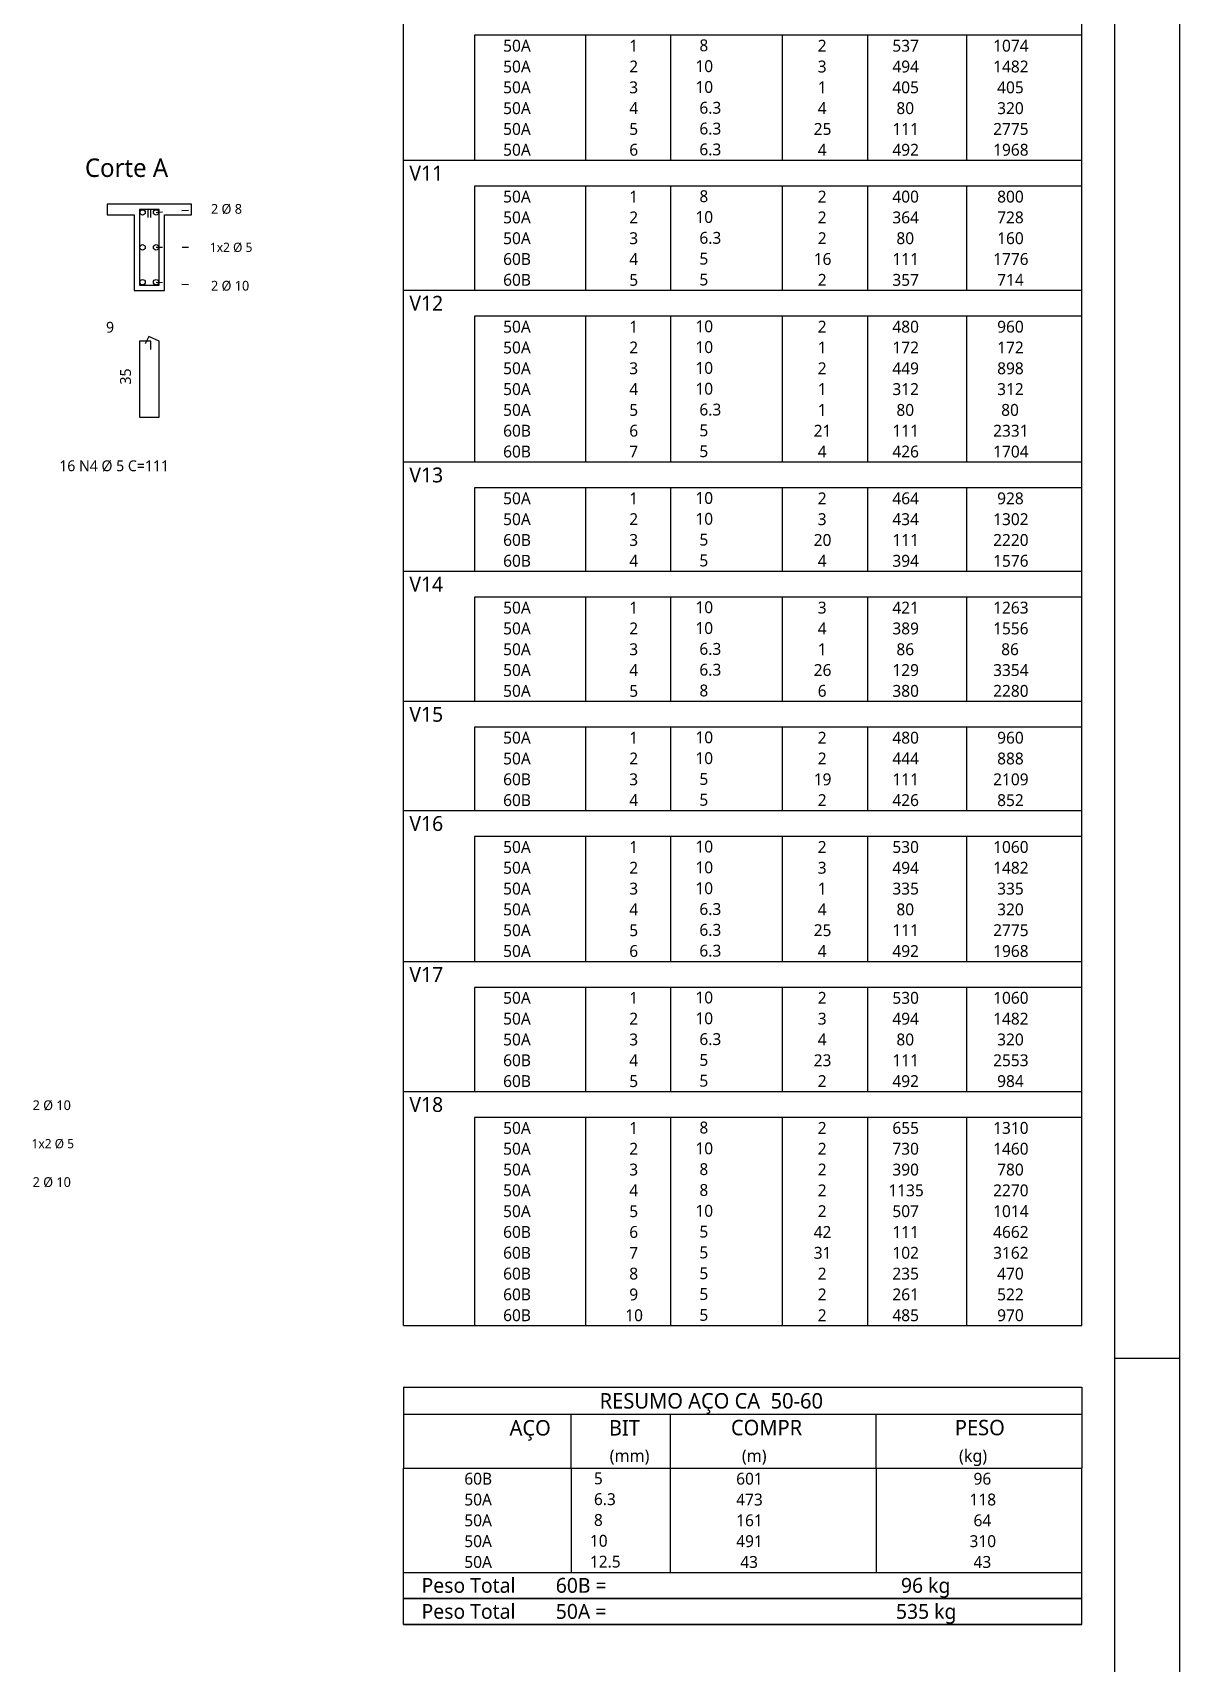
# Model space of a CAD drawing. Extents: x 0 to 89.5, y 0 to 70.
# Drawn here: x 71.84 to 89.5, y 16.39 to 41.5 of the extents above; entities that cross this region are included whole.
import ezdxf

# ---------------------------------------------------------------- set-up
doc = ezdxf.new("R2010")
doc.units = 0
doc.header["$MEASUREMENT"] = 0
doc.linetypes.add('ESTILO_TQS_0002', pattern=[0.4, 0.1, -0.3])
for name, color, linetype in [('1', 1, 'CONTINUOUS'), ('10', 10, 'CONTINUOUS'), ('12', 12, 'CONTINUOUS'), ('2', 2, 'CONTINUOUS'), ('3', 3, 'CONTINUOUS'), ('5', 5, 'CONTINUOUS')]:
    doc.layers.add(name, color=color, linetype=linetype)
doc.styles.add('TQS_LUCIDA_SANS_UNICODE', font='L_10646.TTF')

msp = doc.modelspace()

# ---------------------------------------------------------------- linework, layer by layer
at = {"layer": '1', "linetype": 'Continuous'}
for p, q in [((89.500005, 70), (89.499997, 0)), ((74.285207, 38.858547), (72.985207, 38.858547)), ((72.985207, 38.69188), (73.401873, 38.69188)), ((73.401873, 38.69188), (73.401873, 37.525213)), ((73.86854, 37.525213), (73.86854, 38.69188)), ((73.86854, 38.69188), (74.285207, 38.69188)), ((73.401873, 37.525213), (73.86854, 37.525213)), ((88.499997, 21.087737), (89.499999, 21.087737))]:
    msp.add_line(p, q, dxfattribs=at)
at = {"layer": '1', "linetype": 'ESTILO_TQS_0002'}
for p, q in [((73.739373, 38.72938), (74.510207, 38.783547)), ((73.739373, 38.19188), (74.497707, 38.19188)), ((73.739373, 37.65438), (74.510207, 37.600213))]:
    msp.add_line(p, q, dxfattribs=at)
at = {"layer": '10', "linetype": 'Continuous'}
msp.add_lwpolyline([(73.86854, 37.525213), (73.86854, 38.69188), (74.285207, 38.69188), (74.285207, 38.858547), (72.985207, 38.858547), (72.985207, 38.69188), (73.401873, 38.69188), (73.401873, 37.525213), (73.86854, 37.525213)], dxfattribs=at)
at = {"layer": '12', "linetype": 'Continuous'}
msp.add_line((88.499997, 69), (88.499997, 1), dxfattribs=at)
at = {"layer": '2', "linetype": 'Continuous'}
for p, q in [((77.55, 41.456169), (77.55, 41.856728)), ((88, 41.456169), (88, 41.856728)), ((77.55, 41.135721), (77.55, 41.456169)), ((88, 41.456169), (78.6425, 41.456169)), ((78.6425, 41.456169), (78.6425, 41.135721)), ((80.3525, 41.456169), (80.3525, 41.135721)), ((81.6635, 41.456169), (81.6635, 41.135721)), ((83.383, 41.456169), (83.383, 41.135721)), ((84.694, 41.456169), (84.694, 41.135721)), ((86.2235, 41.456169), (86.2235, 41.135721)), ((88, 41.135721), (88, 41.456169)), ((77.55, 40.815273), (77.55, 41.135721)), ((78.6425, 41.135721), (78.6425, 40.815273)), ((80.3525, 41.135721), (80.3525, 40.815273)), ((81.6635, 41.135721), (81.6635, 40.815273)), ((83.383, 41.135721), (83.383, 40.815273)), ((84.694, 41.135721), (84.694, 40.815273)), ((86.2235, 41.135721), (86.2235, 40.815273)), ((88, 40.815273), (88, 41.135721)), ((77.55, 40.494826), (77.55, 40.815273)), ((78.6425, 40.815273), (78.6425, 40.494826)), ((80.3525, 40.815273), (80.3525, 40.494826)), ((81.6635, 40.815273), (81.6635, 40.494826)), ((83.383, 40.815273), (83.383, 40.494826)), ((84.694, 40.815273), (84.694, 40.494826)), ((86.2235, 40.815273), (86.2235, 40.494826)), ((88, 40.494826), (88, 40.815273)), ((77.55, 40.174378), (77.55, 40.494826)), ((78.6425, 40.494826), (78.6425, 40.174378)), ((80.3525, 40.494826), (80.3525, 40.174378)), ((81.6635, 40.494826), (81.6635, 40.174378)), ((83.383, 40.494826), (83.383, 40.174378)), ((84.694, 40.494826), (84.694, 40.174378)), ((86.2235, 40.494826), (86.2235, 40.174378)), ((88, 40.174378), (88, 40.494826)), ((77.55, 39.85393), (77.55, 40.174378)), ((78.6425, 40.174378), (78.6425, 39.85393)), ((80.3525, 40.174378), (80.3525, 39.85393)), ((81.6635, 40.174378), (81.6635, 39.85393)), ((83.383, 40.174378), (83.383, 39.85393)), ((84.694, 40.174378), (84.694, 39.85393)), ((86.2235, 40.174378), (86.2235, 39.85393)), ((88, 39.85393), (88, 40.174378)), ((77.55, 39.533482), (77.55, 39.85393)), ((78.6425, 39.85393), (78.6425, 39.533482)), ((80.3525, 39.85393), (80.3525, 39.533482)), ((81.6635, 39.85393), (81.6635, 39.533482)), ((83.383, 39.85393), (83.383, 39.533482)), ((84.694, 39.85393), (84.694, 39.533482)), ((86.2235, 39.85393), (86.2235, 39.533482)), ((88, 39.533482), (88, 39.85393)), ((77.55, 39.132923), (77.55, 39.533482)), ((77.55, 39.533482), (88, 39.533482)), ((88, 39.132923), (88, 39.533482)), ((77.55, 38.812475), (77.55, 39.132923)), ((88, 39.132923), (78.6425, 39.132923)), ((78.6425, 39.132923), (78.6425, 38.812475)), ((80.3525, 39.132923), (80.3525, 38.812475)), ((81.6635, 39.132923), (81.6635, 38.812475)), ((83.383, 39.132923), (83.383, 38.812475)), ((84.694, 39.132923), (84.694, 38.812475)), ((86.2235, 39.132923), (86.2235, 38.812475)), ((88, 38.812475), (88, 39.132923)), ((77.55, 38.492027), (77.55, 38.812475)), ((78.6425, 38.812475), (78.6425, 38.492027)), ((80.3525, 38.812475), (80.3525, 38.492027)), ((81.6635, 38.812475), (81.6635, 38.492027)), ((83.383, 38.812475), (83.383, 38.492027)), ((84.694, 38.812475), (84.694, 38.492027)), ((86.2235, 38.812475), (86.2235, 38.492027)), ((88, 38.492027), (88, 38.812475)), ((77.55, 38.171579), (77.55, 38.492027)), ((78.6425, 38.492027), (78.6425, 38.171579)), ((80.3525, 38.492027), (80.3525, 38.171579)), ((81.6635, 38.492027), (81.6635, 38.171579)), ((83.383, 38.492027), (83.383, 38.171579)), ((84.694, 38.492027), (84.694, 38.171579)), ((86.2235, 38.492027), (86.2235, 38.171579)), ((88, 38.171579), (88, 38.492027)), ((77.55, 37.851132), (77.55, 38.171579)), ((78.6425, 38.171579), (78.6425, 37.851132)), ((80.3525, 38.171579), (80.3525, 37.851132)), ((81.6635, 38.171579), (81.6635, 37.851132)), ((83.383, 38.171579), (83.383, 37.851132)), ((84.694, 38.171579), (84.694, 37.851132)), ((86.2235, 38.171579), (86.2235, 37.851132)), ((88, 37.851132), (88, 38.171579)), ((77.55, 37.530684), (77.55, 37.851132)), ((78.6425, 37.851132), (78.6425, 37.530684)), ((80.3525, 37.851132), (80.3525, 37.530684)), ((81.6635, 37.851132), (81.6635, 37.530684)), ((83.383, 37.851132), (83.383, 37.530684)), ((84.694, 37.851132), (84.694, 37.530684)), ((86.2235, 37.851132), (86.2235, 37.530684)), ((88, 37.530684), (88, 37.851132)), ((77.55, 37.130124), (77.55, 37.530684)), ((77.55, 37.530684), (88, 37.530684)), ((88, 37.130124), (88, 37.530684)), ((77.55, 36.809676), (77.55, 37.130124)), ((88, 37.130124), (78.6425, 37.130124)), ((78.6425, 37.130124), (78.6425, 36.809676)), ((80.3525, 37.130124), (80.3525, 36.809676)), ((81.6635, 37.130124), (81.6635, 36.809676)), ((83.383, 37.130124), (83.383, 36.809676)), ((84.694, 37.130124), (84.694, 36.809676)), ((86.2235, 37.130124), (86.2235, 36.809676)), ((88, 36.809676), (88, 37.130124)), ((77.55, 36.489229), (77.55, 36.809676)), ((78.6425, 36.809676), (78.6425, 36.489229)), ((80.3525, 36.809676), (80.3525, 36.489229)), ((81.6635, 36.809676), (81.6635, 36.489229)), ((83.383, 36.809676), (83.383, 36.489229)), ((84.694, 36.809676), (84.694, 36.489229)), ((86.2235, 36.809676), (86.2235, 36.489229)), ((88, 36.489229), (88, 36.809676)), ((77.55, 36.168781), (77.55, 36.489229)), ((78.6425, 36.489229), (78.6425, 36.168781)), ((80.3525, 36.489229), (80.3525, 36.168781)), ((81.6635, 36.489229), (81.6635, 36.168781)), ((83.383, 36.489229), (83.383, 36.168781)), ((84.694, 36.489229), (84.694, 36.168781)), ((86.2235, 36.489229), (86.2235, 36.168781)), ((88, 36.168781), (88, 36.489229)), ((77.55, 35.848333), (77.55, 36.168781)), ((78.6425, 36.168781), (78.6425, 35.848333)), ((80.3525, 36.168781), (80.3525, 35.848333)), ((81.6635, 36.168781), (81.6635, 35.848333)), ((83.383, 36.168781), (83.383, 35.848333)), ((84.694, 36.168781), (84.694, 35.848333)), ((86.2235, 36.168781), (86.2235, 35.848333)), ((88, 35.848333), (88, 36.168781)), ((77.55, 35.527886), (77.55, 35.848333)), ((78.6425, 35.848333), (78.6425, 35.527886)), ((80.3525, 35.848333), (80.3525, 35.527886)), ((81.6635, 35.848333), (81.6635, 35.527886)), ((83.383, 35.848333), (83.383, 35.527886)), ((84.694, 35.848333), (84.694, 35.527886)), ((86.2235, 35.848333), (86.2235, 35.527886)), ((88, 35.527886), (88, 35.848333)), ((77.55, 35.207438), (77.55, 35.527886)), ((78.6425, 35.527886), (78.6425, 35.207438)), ((80.3525, 35.527886), (80.3525, 35.207438)), ((81.6635, 35.527886), (81.6635, 35.207438)), ((83.383, 35.527886), (83.383, 35.207438)), ((84.694, 35.527886), (84.694, 35.207438)), ((86.2235, 35.527886), (86.2235, 35.207438)), ((88, 35.207438), (88, 35.527886)), ((77.55, 34.88699), (77.55, 35.207438)), ((78.6425, 35.207438), (78.6425, 34.88699)), ((80.3525, 35.207438), (80.3525, 34.88699)), ((81.6635, 35.207438), (81.6635, 34.88699)), ((83.383, 35.207438), (83.383, 34.88699)), ((84.694, 35.207438), (84.694, 34.88699)), ((86.2235, 35.207438), (86.2235, 34.88699)), ((88, 34.88699), (88, 35.207438)), ((77.55, 34.48643), (77.55, 34.88699)), ((77.55, 34.88699), (88, 34.88699)), ((88, 34.48643), (88, 34.88699)), ((77.55, 34.165983), (77.55, 34.48643)), ((88, 34.48643), (78.6425, 34.48643)), ((78.6425, 34.48643), (78.6425, 34.165983)), ((80.3525, 34.48643), (80.3525, 34.165983)), ((81.6635, 34.48643), (81.6635, 34.165983)), ((83.383, 34.48643), (83.383, 34.165983)), ((84.694, 34.48643), (84.694, 34.165983)), ((86.2235, 34.48643), (86.2235, 34.165983)), ((88, 34.165983), (88, 34.48643)), ((77.55, 33.845535), (77.55, 34.165983)), ((78.6425, 34.165983), (78.6425, 33.845535)), ((80.3525, 34.165983), (80.3525, 33.845535)), ((81.6635, 34.165983), (81.6635, 33.845535)), ((83.383, 34.165983), (83.383, 33.845535)), ((84.694, 34.165983), (84.694, 33.845535)), ((86.2235, 34.165983), (86.2235, 33.845535)), ((88, 33.845535), (88, 34.165983)), ((77.55, 33.525087), (77.55, 33.845535)), ((78.6425, 33.845535), (78.6425, 33.525087)), ((80.3525, 33.845535), (80.3525, 33.525087)), ((81.6635, 33.845535), (81.6635, 33.525087)), ((83.383, 33.845535), (83.383, 33.525087)), ((84.694, 33.845535), (84.694, 33.525087)), ((86.2235, 33.845535), (86.2235, 33.525087)), ((88, 33.525087), (88, 33.845535)), ((77.55, 33.204639), (77.55, 33.525087)), ((78.6425, 33.525087), (78.6425, 33.204639)), ((80.3525, 33.525087), (80.3525, 33.204639)), ((81.6635, 33.525087), (81.6635, 33.204639)), ((83.383, 33.525087), (83.383, 33.204639)), ((84.694, 33.525087), (84.694, 33.204639)), ((86.2235, 33.525087), (86.2235, 33.204639)), ((88, 33.204639), (88, 33.525087)), ((77.55, 32.80408), (77.55, 33.204639)), ((77.55, 33.204639), (88, 33.204639)), ((88, 32.80408), (88, 33.204639)), ((77.55, 32.483632), (77.55, 32.80408)), ((88, 32.80408), (78.6425, 32.80408)), ((78.6425, 32.80408), (78.6425, 32.483632)), ((80.3525, 32.80408), (80.3525, 32.483632)), ((81.6635, 32.80408), (81.6635, 32.483632)), ((83.383, 32.80408), (83.383, 32.483632)), ((84.694, 32.80408), (84.694, 32.483632)), ((86.2235, 32.80408), (86.2235, 32.483632)), ((88, 32.483632), (88, 32.80408)), ((77.55, 32.163184), (77.55, 32.483632)), ((78.6425, 32.483632), (78.6425, 32.163184)), ((80.3525, 32.483632), (80.3525, 32.163184)), ((81.6635, 32.483632), (81.6635, 32.163184)), ((83.383, 32.483632), (83.383, 32.163184)), ((84.694, 32.483632), (84.694, 32.163184)), ((86.2235, 32.483632), (86.2235, 32.163184)), ((88, 32.163184), (88, 32.483632)), ((77.55, 31.842736), (77.55, 32.163184)), ((78.6425, 32.163184), (78.6425, 31.842736)), ((80.3525, 32.163184), (80.3525, 31.842736)), ((81.6635, 32.163184), (81.6635, 31.842736)), ((83.383, 32.163184), (83.383, 31.842736)), ((84.694, 32.163184), (84.694, 31.842736)), ((86.2235, 32.163184), (86.2235, 31.842736)), ((88, 31.842736), (88, 32.163184)), ((77.55, 31.522289), (77.55, 31.842736)), ((78.6425, 31.842736), (78.6425, 31.522289)), ((80.3525, 31.842736), (80.3525, 31.522289)), ((81.6635, 31.842736), (81.6635, 31.522289)), ((83.383, 31.842736), (83.383, 31.522289)), ((84.694, 31.842736), (84.694, 31.522289)), ((86.2235, 31.842736), (86.2235, 31.522289)), ((88, 31.522289), (88, 31.842736)), ((77.55, 31.201841), (77.55, 31.522289)), ((78.6425, 31.522289), (78.6425, 31.201841)), ((80.3525, 31.522289), (80.3525, 31.201841)), ((81.6635, 31.522289), (81.6635, 31.201841)), ((83.383, 31.522289), (83.383, 31.201841)), ((84.694, 31.522289), (84.694, 31.201841)), ((86.2235, 31.522289), (86.2235, 31.201841)), ((88, 31.201841), (88, 31.522289)), ((77.55, 30.801281), (77.55, 31.201841)), ((77.55, 31.201841), (88, 31.201841)), ((88, 30.801281), (88, 31.201841)), ((77.55, 30.480834), (77.55, 30.801281)), ((88, 30.801281), (78.6425, 30.801281)), ((78.6425, 30.801281), (78.6425, 30.480834)), ((80.3525, 30.801281), (80.3525, 30.480834)), ((81.6635, 30.801281), (81.6635, 30.480834)), ((83.383, 30.801281), (83.383, 30.480834)), ((84.694, 30.801281), (84.694, 30.480834)), ((86.2235, 30.801281), (86.2235, 30.480834)), ((88, 30.480834), (88, 30.801281)), ((77.55, 30.160386), (77.55, 30.480834)), ((78.6425, 30.480834), (78.6425, 30.160386)), ((80.3525, 30.480834), (80.3525, 30.160386)), ((81.6635, 30.480834), (81.6635, 30.160386)), ((83.383, 30.480834), (83.383, 30.160386)), ((84.694, 30.480834), (84.694, 30.160386)), ((86.2235, 30.480834), (86.2235, 30.160386)), ((88, 30.160386), (88, 30.480834)), ((77.55, 29.839938), (77.55, 30.160386)), ((78.6425, 30.160386), (78.6425, 29.839938)), ((80.3525, 30.160386), (80.3525, 29.839938)), ((81.6635, 30.160386), (81.6635, 29.839938)), ((83.383, 30.160386), (83.383, 29.839938)), ((84.694, 30.160386), (84.694, 29.839938)), ((86.2235, 30.160386), (86.2235, 29.839938)), ((88, 29.839938), (88, 30.160386)), ((77.55, 29.51949), (77.55, 29.839938)), ((78.6425, 29.839938), (78.6425, 29.51949)), ((80.3525, 29.839938), (80.3525, 29.51949)), ((81.6635, 29.839938), (81.6635, 29.51949)), ((83.383, 29.839938), (83.383, 29.51949)), ((84.694, 29.839938), (84.694, 29.51949)), ((86.2235, 29.839938), (86.2235, 29.51949)), ((88, 29.51949), (88, 29.839938)), ((77.55, 29.118931), (77.55, 29.51949)), ((77.55, 29.51949), (88, 29.51949)), ((88, 29.118931), (88, 29.51949)), ((77.55, 28.798483), (77.55, 29.118931)), ((88, 29.118931), (78.6425, 29.118931)), ((78.6425, 29.118931), (78.6425, 28.798483)), ((80.3525, 29.118931), (80.3525, 28.798483)), ((81.6635, 29.118931), (81.6635, 28.798483)), ((83.383, 29.118931), (83.383, 28.798483)), ((84.694, 29.118931), (84.694, 28.798483)), ((86.2235, 29.118931), (86.2235, 28.798483)), ((88, 28.798483), (88, 29.118931)), ((77.55, 28.478035), (77.55, 28.798483)), ((78.6425, 28.798483), (78.6425, 28.478035)), ((80.3525, 28.798483), (80.3525, 28.478035)), ((81.6635, 28.798483), (81.6635, 28.478035)), ((83.383, 28.798483), (83.383, 28.478035)), ((84.694, 28.798483), (84.694, 28.478035)), ((86.2235, 28.798483), (86.2235, 28.478035)), ((88, 28.478035), (88, 28.798483)), ((77.55, 28.157587), (77.55, 28.478035)), ((78.6425, 28.478035), (78.6425, 28.157587)), ((80.3525, 28.478035), (80.3525, 28.157587)), ((81.6635, 28.478035), (81.6635, 28.157587)), ((83.383, 28.478035), (83.383, 28.157587)), ((84.694, 28.478035), (84.694, 28.157587)), ((86.2235, 28.478035), (86.2235, 28.157587)), ((88, 28.157587), (88, 28.478035)), ((77.55, 27.83714), (77.55, 28.157587)), ((78.6425, 28.157587), (78.6425, 27.83714)), ((80.3525, 28.157587), (80.3525, 27.83714)), ((81.6635, 28.157587), (81.6635, 27.83714)), ((83.383, 28.157587), (83.383, 27.83714)), ((84.694, 28.157587), (84.694, 27.83714)), ((86.2235, 28.157587), (86.2235, 27.83714)), ((88, 27.83714), (88, 28.157587)), ((77.55, 27.516692), (77.55, 27.83714)), ((78.6425, 27.83714), (78.6425, 27.516692)), ((80.3525, 27.83714), (80.3525, 27.516692)), ((81.6635, 27.83714), (81.6635, 27.516692)), ((83.383, 27.83714), (83.383, 27.516692)), ((84.694, 27.83714), (84.694, 27.516692)), ((86.2235, 27.83714), (86.2235, 27.516692)), ((88, 27.516692), (88, 27.83714)), ((77.55, 27.196244), (77.55, 27.516692)), ((78.6425, 27.516692), (78.6425, 27.196244)), ((80.3525, 27.516692), (80.3525, 27.196244)), ((81.6635, 27.516692), (81.6635, 27.196244)), ((83.383, 27.516692), (83.383, 27.196244)), ((84.694, 27.516692), (84.694, 27.196244)), ((86.2235, 27.516692), (86.2235, 27.196244)), ((88, 27.196244), (88, 27.516692)), ((77.55, 26.795684), (77.55, 27.196244)), ((77.55, 27.196244), (88, 27.196244)), ((88, 26.795684), (88, 27.196244)), ((77.55, 26.475237), (77.55, 26.795684)), ((88, 26.795684), (78.6425, 26.795684)), ((78.6425, 26.795684), (78.6425, 26.475237)), ((80.3525, 26.795684), (80.3525, 26.475237)), ((81.6635, 26.795684), (81.6635, 26.475237)), ((83.383, 26.795684), (83.383, 26.475237)), ((84.694, 26.795684), (84.694, 26.475237)), ((86.2235, 26.795684), (86.2235, 26.475237)), ((88, 26.475237), (88, 26.795684)), ((77.55, 26.154789), (77.55, 26.475237)), ((78.6425, 26.475237), (78.6425, 26.154789)), ((80.3525, 26.475237), (80.3525, 26.154789)), ((81.6635, 26.475237), (81.6635, 26.154789)), ((83.383, 26.475237), (83.383, 26.154789)), ((84.694, 26.475237), (84.694, 26.154789)), ((86.2235, 26.475237), (86.2235, 26.154789)), ((88, 26.154789), (88, 26.475237)), ((77.55, 25.834341), (77.55, 26.154789)), ((78.6425, 26.154789), (78.6425, 25.834341)), ((80.3525, 26.154789), (80.3525, 25.834341)), ((81.6635, 26.154789), (81.6635, 25.834341)), ((83.383, 26.154789), (83.383, 25.834341)), ((84.694, 26.154789), (84.694, 25.834341)), ((86.2235, 26.154789), (86.2235, 25.834341)), ((88, 25.834341), (88, 26.154789)), ((77.55, 25.513894), (77.55, 25.834341)), ((78.6425, 25.834341), (78.6425, 25.513894)), ((80.3525, 25.834341), (80.3525, 25.513894)), ((81.6635, 25.834341), (81.6635, 25.513894)), ((83.383, 25.834341), (83.383, 25.513894)), ((84.694, 25.834341), (84.694, 25.513894)), ((86.2235, 25.834341), (86.2235, 25.513894)), ((88, 25.513894), (88, 25.834341)), ((77.55, 25.193446), (77.55, 25.513894)), ((78.6425, 25.513894), (78.6425, 25.193446)), ((80.3525, 25.513894), (80.3525, 25.193446)), ((81.6635, 25.513894), (81.6635, 25.193446)), ((83.383, 25.513894), (83.383, 25.193446)), ((84.694, 25.513894), (84.694, 25.193446)), ((86.2235, 25.513894), (86.2235, 25.193446)), ((88, 25.193446), (88, 25.513894)), ((77.55, 24.792886), (77.55, 25.193446)), ((77.55, 25.193446), (88, 25.193446)), ((88, 24.792886), (88, 25.193446)), ((77.55, 24.472438), (77.55, 24.792886)), ((88, 24.792886), (78.6425, 24.792886)), ((78.6425, 24.792886), (78.6425, 24.472438)), ((80.3525, 24.792886), (80.3525, 24.472438)), ((81.6635, 24.792886), (81.6635, 24.472438)), ((83.383, 24.792886), (83.383, 24.472438)), ((84.694, 24.792886), (84.694, 24.472438)), ((86.2235, 24.792886), (86.2235, 24.472438)), ((88, 24.472438), (88, 24.792886)), ((77.55, 24.151991), (77.55, 24.472438)), ((78.6425, 24.472438), (78.6425, 24.151991)), ((80.3525, 24.472438), (80.3525, 24.151991)), ((81.6635, 24.472438), (81.6635, 24.151991)), ((83.383, 24.472438), (83.383, 24.151991)), ((84.694, 24.472438), (84.694, 24.151991)), ((86.2235, 24.472438), (86.2235, 24.151991)), ((88, 24.151991), (88, 24.472438)), ((77.55, 23.831543), (77.55, 24.151991)), ((78.6425, 24.151991), (78.6425, 23.831543)), ((80.3525, 24.151991), (80.3525, 23.831543)), ((81.6635, 24.151991), (81.6635, 23.831543)), ((83.383, 24.151991), (83.383, 23.831543)), ((84.694, 24.151991), (84.694, 23.831543)), ((86.2235, 24.151991), (86.2235, 23.831543)), ((88, 23.831543), (88, 24.151991)), ((77.55, 23.511095), (77.55, 23.831543)), ((78.6425, 23.831543), (78.6425, 23.511095)), ((80.3525, 23.831543), (80.3525, 23.511095)), ((81.6635, 23.831543), (81.6635, 23.511095)), ((83.383, 23.831543), (83.383, 23.511095)), ((84.694, 23.831543), (84.694, 23.511095)), ((86.2235, 23.831543), (86.2235, 23.511095)), ((88, 23.511095), (88, 23.831543)), ((77.55, 23.190647), (77.55, 23.511095)), ((78.6425, 23.511095), (78.6425, 23.190647)), ((80.3525, 23.511095), (80.3525, 23.190647)), ((81.6635, 23.511095), (81.6635, 23.190647)), ((83.383, 23.511095), (83.383, 23.190647)), ((84.694, 23.511095), (84.694, 23.190647)), ((86.2235, 23.511095), (86.2235, 23.190647)), ((88, 23.190647), (88, 23.511095)), ((77.55, 22.8702), (77.55, 23.190647)), ((78.6425, 23.190647), (78.6425, 22.8702)), ((80.3525, 23.190647), (80.3525, 22.8702)), ((81.6635, 23.190647), (81.6635, 22.8702)), ((83.383, 23.190647), (83.383, 22.8702)), ((84.694, 23.190647), (84.694, 22.8702)), ((86.2235, 23.190647), (86.2235, 22.8702)), ((88, 22.8702), (88, 23.190647)), ((77.55, 22.549752), (77.55, 22.8702)), ((78.6425, 22.8702), (78.6425, 22.549752)), ((80.3525, 22.8702), (80.3525, 22.549752)), ((81.6635, 22.8702), (81.6635, 22.549752)), ((83.383, 22.8702), (83.383, 22.549752)), ((84.694, 22.8702), (84.694, 22.549752)), ((86.2235, 22.8702), (86.2235, 22.549752)), ((88, 22.549752), (88, 22.8702)), ((77.55, 22.229304), (77.55, 22.549752)), ((78.6425, 22.549752), (78.6425, 22.229304)), ((80.3525, 22.549752), (80.3525, 22.229304)), ((81.6635, 22.549752), (81.6635, 22.229304)), ((83.383, 22.549752), (83.383, 22.229304)), ((84.694, 22.549752), (84.694, 22.229304)), ((86.2235, 22.549752), (86.2235, 22.229304)), ((88, 22.229304), (88, 22.549752)), ((77.55, 21.908857), (77.55, 22.229304)), ((78.6425, 22.229304), (78.6425, 21.908857)), ((80.3525, 22.229304), (80.3525, 21.908857)), ((81.6635, 22.229304), (81.6635, 21.908857)), ((83.383, 22.229304), (83.383, 21.908857)), ((84.694, 22.229304), (84.694, 21.908857)), ((86.2235, 22.229304), (86.2235, 21.908857)), ((88, 21.908857), (88, 22.229304)), ((77.55, 21.588409), (77.55, 21.908857)), ((78.6425, 21.908857), (78.6425, 21.588409)), ((80.3525, 21.908857), (80.3525, 21.588409)), ((81.6635, 21.908857), (81.6635, 21.588409)), ((83.383, 21.908857), (83.383, 21.588409)), ((84.694, 21.908857), (84.694, 21.588409)), ((86.2235, 21.908857), (86.2235, 21.588409)), ((88, 21.588409), (88, 21.908857)), ((77.55, 21.588409), (88, 21.588409)), ((77.55, 20.638409), (77.55, 19.391534)), ((77.55, 20.638409), (88, 20.638409)), ((88, 20.638409), (88, 19.391534)), ((77.55, 20.222784), (88, 20.222784)), ((80.134, 19.391534), (80.134, 20.222784)), ((81.6635, 19.391534), (81.6635, 20.222784)), ((84.83175, 19.391534), (84.83175, 20.222784)), ((77.55, 19.391534), (88, 19.391534)), ((77.55, 19.071086), (77.55, 19.391534)), ((80.134, 19.391534), (80.134, 19.071086)), ((81.6635, 19.071086), (81.6635, 19.391534)), ((84.83175, 19.391534), (84.83175, 19.071086)), ((88, 19.071086), (88, 19.391534)), ((77.55, 18.750637), (77.55, 19.071086)), ((80.134, 19.071086), (80.134, 18.750638)), ((81.6635, 18.750637), (81.6635, 19.071086)), ((84.83175, 19.071086), (84.83175, 18.750637)), ((88, 18.750637), (88, 19.071086)), ((77.55, 18.430189), (77.55, 18.750637)), ((80.134, 18.750637), (80.134, 18.43019)), ((81.6635, 18.430189), (81.6635, 18.750637)), ((84.83175, 18.750637), (84.83175, 18.430189)), ((88, 18.430189), (88, 18.750637)), ((77.55, 18.109741), (77.55, 18.430189)), ((80.134, 18.430189), (80.134, 18.109742)), ((81.6635, 18.109741), (81.6635, 18.430189)), ((84.83175, 18.430189), (84.83175, 18.109741)), ((88, 18.109741), (88, 18.430189)), ((77.55, 17.789293), (77.55, 18.109741)), ((80.134, 18.109741), (80.134, 17.789293)), ((81.6635, 17.789293), (81.6635, 18.109741)), ((84.83175, 18.109741), (84.83175, 17.789293)), ((88, 17.789293), (88, 18.109741)), ((77.55, 17.789293), (88, 17.789293)), ((77.55, 17.388733), (77.55, 17.789293)), ((77.55, 17.789293), (88, 17.789293)), ((88, 17.388733), (88, 17.789293)), ((88, 17.388733), (77.55, 17.388733)), ((77.55, 16.988173), (77.55, 17.388733)), ((77.55, 17.388733), (88, 17.388733)), ((88, 16.988173), (88, 17.388733)), ((88, 16.988173), (77.55, 16.988173)), ((77.55, 16.988173), (88, 16.988173))]:
    msp.add_line(p, q, dxfattribs=at)
at = {"layer": '3', "linetype": 'Continuous'}
msp.add_lwpolyline([(73.660207, 38.650213), (73.660207, 38.775213), (73.485207, 38.775213), (73.485207, 37.608547), (73.785207, 37.608547), (73.785207, 38.775213), (73.610207, 38.775213), (73.610207, 38.650213)], dxfattribs=at)
for centre in [(73.53104, 38.72938), (73.739373, 38.72938), (73.53104, 38.19188), (73.739373, 38.19188), (73.53104, 37.65438), (73.739373, 37.65438)]:
    msp.add_circle(centre, 0.041667, dxfattribs=at)
at = {"layer": '5', "linetype": 'Continuous'}
msp.add_lwpolyline([(73.660207, 36.619658), (73.660207, 36.744658), (73.485207, 36.744658), (73.485207, 35.577991), (73.785207, 35.577991), (73.785207, 36.744658), (73.626603, 36.818616), (73.573776, 36.705328)], dxfattribs=at)

# ---------------------------------------------------------------- texts
at = {"layer": '1', "linetype": 'Continuous', "style": 'TQS_LUCIDA_SANS_UNICODE'}
for s, height, p in [('Corte A', 0.283333, (72.64354, 39.275213)), ('2 %%c 8', 0.15, (74.585207, 38.708547)), ('1x2 %%c 5', 0.141667, (74.56854, 38.121047)), ('2 %%c 10', 0.15, (74.585207, 37.525213)), ('9', 0.166667, (72.96854, 36.877991)), ('2 %%c 10', 0.15, (71.838247, 24.906987)), ('1x2 %%c 5', 0.141667, (71.82158, 24.319487)), ('2 %%c 10', 0.15, (71.838247, 23.723653))]:
    msp.add_text(s, height=height, dxfattribs=at).set_placement(p)
msp.add_text('35', height=0.166667, rotation=90, dxfattribs=at).set_placement((73.351873, 36.077991))
at = {"layer": '2', "linetype": 'Continuous', "style": 'TQS_LUCIDA_SANS_UNICODE'}
for s, height, p in [('     50A', 0.183113, (78.775178, 41.204388)), ('  1', 0.183113, (80.9035, 41.204388)), ('    8  ', 0.183113, (81.859715, 41.209922)), ('   2', 0.183113, (83.744, 41.204388)), ('   537', 0.183113, (84.8935, 41.204388)), ('   1074', 0.183113, (86.445441, 41.204388)), ('     50A', 0.183113, (78.775178, 40.88394)), ('  2', 0.183113, (80.9035, 40.88394)), ('   10  ', 0.183113, (81.859715, 40.889474)), ('   3', 0.183113, (83.744, 40.88394)), ('   494', 0.183113, (84.8935, 40.88394)), ('   1482', 0.183113, (86.445441, 40.88394)), ('     50A', 0.183113, (78.775178, 40.563493)), ('  3', 0.183113, (80.9035, 40.563493)), ('   10  ', 0.183113, (81.859715, 40.569026)), ('   1', 0.183113, (83.744, 40.563493)), ('   405', 0.183113, (84.8935, 40.563493)), ('    405', 0.183113, (86.445441, 40.563493)), ('     50A', 0.183113, (78.775178, 40.243045)), ('  4', 0.183113, (80.9035, 40.243045)), ('    6.3', 0.183113, (81.859715, 40.248579)), ('   4', 0.183113, (83.744, 40.243045)), ('    80', 0.183113, (84.8935, 40.243045)), ('    320', 0.183113, (86.445441, 40.243045)), ('     50A', 0.183113, (78.775178, 39.922597)), ('  5', 0.183113, (80.9035, 39.922597)), ('    6.3', 0.183113, (81.859715, 39.928131)), ('  25', 0.183113, (83.744, 39.922597)), ('   111', 0.183113, (84.8935, 39.922597)), ('   2775', 0.183113, (86.445441, 39.922597)), ('     50A', 0.183113, (78.775178, 39.60215)), ('  6', 0.183113, (80.9035, 39.60215)), ('    6.3', 0.183113, (81.859715, 39.607683)), ('   4', 0.183113, (83.744, 39.60215)), ('   492', 0.183113, (84.8935, 39.60215)), ('   1968', 0.183113, (86.445441, 39.60215)), ('V11', 0.228891, (77.641008, 39.218757)), ('     50A', 0.183113, (78.775178, 38.881142)), ('  1', 0.183113, (80.9035, 38.881142)), ('    8  ', 0.183113, (81.859715, 38.886676)), ('   2', 0.183113, (83.744, 38.881142)), ('   400', 0.183113, (84.8935, 38.881142)), ('    800', 0.183113, (86.445441, 38.881142)), ('     50A', 0.183113, (78.775178, 38.560694)), ('  2', 0.183113, (80.9035, 38.560694)), ('   10  ', 0.183113, (81.859715, 38.566228)), ('   2', 0.183113, (83.744, 38.560694)), ('   364', 0.183113, (84.8935, 38.560694)), ('    728', 0.183113, (86.445441, 38.560694)), ('     50A', 0.183113, (78.775178, 38.240247)), ('  3', 0.183113, (80.9035, 38.240247)), ('    6.3', 0.183113, (81.859715, 38.24578)), ('   2', 0.183113, (83.744, 38.240247)), ('    80', 0.183113, (84.8935, 38.240247)), ('    160', 0.183113, (86.445441, 38.240247)), ('     60B', 0.183113, (78.775178, 37.919799)), ('  4', 0.183113, (80.9035, 37.919799)), ('    5  ', 0.183113, (81.859715, 37.925332)), ('  16', 0.183113, (83.744, 37.919799)), ('   111', 0.183113, (84.8935, 37.919799)), ('   1776', 0.183113, (86.445441, 37.919799)), ('     60B', 0.183113, (78.775178, 37.599351)), ('  5', 0.183113, (80.9035, 37.599351)), ('    5  ', 0.183113, (81.859715, 37.604885)), ('   2', 0.183113, (83.744, 37.599351)), ('   357', 0.183113, (84.8935, 37.599351)), ('    714', 0.183113, (86.445441, 37.599351)), ('V12', 0.228891, (77.641008, 37.215958)), ('     50A', 0.183113, (78.775178, 36.878344)), ('  1', 0.183113, (80.9035, 36.878344)), ('   10  ', 0.183113, (81.859715, 36.883877)), ('   2', 0.183113, (83.744, 36.878344)), ('   480', 0.183113, (84.8935, 36.878344)), ('    960', 0.183113, (86.445441, 36.878344)), ('     50A', 0.183113, (78.775178, 36.557896)), ('  2', 0.183113, (80.9035, 36.557896)), ('   10  ', 0.183113, (81.859715, 36.56343)), ('   1', 0.183113, (83.744, 36.557896)), ('   172', 0.183113, (84.8935, 36.557896)), ('    172', 0.183113, (86.445441, 36.557896)), ('     50A', 0.183113, (78.775178, 36.237448)), ('  3', 0.183113, (80.9035, 36.237448)), ('   10  ', 0.183113, (81.859715, 36.242982)), ('   2', 0.183113, (83.744, 36.237448)), ('   449', 0.183113, (84.8935, 36.237448)), ('    898', 0.183113, (86.445441, 36.237448)), ('     50A', 0.183113, (78.775178, 35.917)), ('  4', 0.183113, (80.9035, 35.917)), ('   10  ', 0.183113, (81.859715, 35.922534)), ('   1', 0.183113, (83.744, 35.917)), ('   312', 0.183113, (84.8935, 35.917)), ('    312', 0.183113, (86.445441, 35.917)), ('     50A', 0.183113, (78.775178, 35.596553)), ('  5', 0.183113, (80.9035, 35.596553)), ('    6.3', 0.183113, (81.859715, 35.602086)), ('   1', 0.183113, (83.744, 35.596553)), ('    80', 0.183113, (84.8935, 35.596553)), ('     80', 0.183113, (86.445441, 35.596553)), ('     60B', 0.183113, (78.775178, 35.276105)), ('  6', 0.183113, (80.9035, 35.276105)), ('    5  ', 0.183113, (81.859715, 35.281639)), ('  21', 0.183113, (83.744, 35.276105)), ('   111', 0.183113, (84.8935, 35.276105)), ('   2331', 0.183113, (86.445441, 35.276105)), ('  16 N4 %%c 5 C=111', 0.166667, (72.135207, 34.744658)), ('     60B', 0.183113, (78.775178, 34.955657)), ('  7', 0.183113, (80.9035, 34.955657)), ('    5  ', 0.183113, (81.859715, 34.961191)), ('   4', 0.183113, (83.744, 34.955657)), ('   426', 0.183113, (84.8935, 34.955657)), ('   1704', 0.183113, (86.445441, 34.955657)), ('V13', 0.228891, (77.641008, 34.572265)), ('     50A', 0.183113, (78.775178, 34.23465)), ('  1', 0.183113, (80.9035, 34.23465)), ('   10  ', 0.183113, (81.859715, 34.240183)), ('   2', 0.183113, (83.744, 34.23465)), ('   464', 0.183113, (84.8935, 34.23465)), ('    928', 0.183113, (86.445441, 34.23465)), ('     50A', 0.183113, (78.775178, 33.914202)), ('  2', 0.183113, (80.9035, 33.914202)), ('   10  ', 0.183113, (81.859715, 33.919736)), ('   3', 0.183113, (83.744, 33.914202)), ('   434', 0.183113, (84.8935, 33.914202)), ('   1302', 0.183113, (86.445441, 33.914202)), ('     60B', 0.183113, (78.775178, 33.593754)), ('  3', 0.183113, (80.9035, 33.593754)), ('    5  ', 0.183113, (81.859715, 33.599288)), ('  20', 0.183113, (83.744, 33.593754)), ('   111', 0.183113, (84.8935, 33.593754)), ('   2220', 0.183113, (86.445441, 33.593754)), ('     60B', 0.183113, (78.775178, 33.273307)), ('  4', 0.183113, (80.9035, 33.273307)), ('    5  ', 0.183113, (81.859715, 33.27884)), ('   4', 0.183113, (83.744, 33.273307)), ('   394', 0.183113, (84.8935, 33.273307)), ('   1576', 0.183113, (86.445441, 33.273307)), ('V14', 0.228891, (77.641008, 32.889914)), ('     50A', 0.183113, (78.775178, 32.552299)), ('  1', 0.183113, (80.9035, 32.552299)), ('   10  ', 0.183113, (81.859715, 32.557833)), ('   3', 0.183113, (83.744, 32.552299)), ('   421', 0.183113, (84.8935, 32.552299)), ('   1263', 0.183113, (86.445441, 32.552299)), ('     50A', 0.183113, (78.775178, 32.231851)), ('  2', 0.183113, (80.9035, 32.231851)), ('   10  ', 0.183113, (81.859715, 32.237385)), ('   4', 0.183113, (83.744, 32.231851)), ('   389', 0.183113, (84.8935, 32.231851)), ('   1556', 0.183113, (86.445441, 32.231851)), ('     50A', 0.183113, (78.775178, 31.911404)), ('  3', 0.183113, (80.9035, 31.911404)), ('    6.3', 0.183113, (81.859715, 31.916937)), ('   1', 0.183113, (83.744, 31.911404)), ('    86', 0.183113, (84.8935, 31.911404)), ('     86', 0.183113, (86.445441, 31.911404)), ('     50A', 0.183113, (78.775178, 31.590956)), ('  4', 0.183113, (80.9035, 31.590956)), ('    6.3', 0.183113, (81.859715, 31.59649)), ('  26', 0.183113, (83.744, 31.590956)), ('   129', 0.183113, (84.8935, 31.590956)), ('   3354', 0.183113, (86.445441, 31.590956)), ('     50A', 0.183113, (78.775178, 31.270508)), ('  5', 0.183113, (80.9035, 31.270508)), ('    8  ', 0.183113, (81.859715, 31.276042)), ('   6', 0.183113, (83.744, 31.270508)), ('   380', 0.183113, (84.8935, 31.270508)), ('   2280', 0.183113, (86.445441, 31.270508)), ('V15', 0.228891, (77.641008, 30.887115)), ('     50A', 0.183113, (78.775178, 30.549501)), ('  1', 0.183113, (80.9035, 30.549501)), ('   10  ', 0.183113, (81.859715, 30.555034)), ('   2', 0.183113, (83.744, 30.549501)), ('   480', 0.183113, (84.8935, 30.549501)), ('    960', 0.183113, (86.445441, 30.549501)), ('     50A', 0.183113, (78.775178, 30.229053)), ('  2', 0.183113, (80.9035, 30.229053)), ('   10  ', 0.183113, (81.859715, 30.234587)), ('   2', 0.183113, (83.744, 30.229053)), ('   444', 0.183113, (84.8935, 30.229053)), ('    888', 0.183113, (86.445441, 30.229053)), ('     60B', 0.183113, (78.775178, 29.908605)), ('  3', 0.183113, (80.9035, 29.908605)), ('    5  ', 0.183113, (81.859715, 29.914139)), ('  19', 0.183113, (83.744, 29.908605)), ('   111', 0.183113, (84.8935, 29.908605)), ('   2109', 0.183113, (86.445441, 29.908605)), ('     60B', 0.183113, (78.775178, 29.588158)), ('  4', 0.183113, (80.9035, 29.588158)), ('    5  ', 0.183113, (81.859715, 29.593691)), ('   2', 0.183113, (83.744, 29.588158)), ('   426', 0.183113, (84.8935, 29.588158)), ('    852', 0.183113, (86.445441, 29.588158)), ('V16', 0.228891, (77.641008, 29.204765)), ('     50A', 0.183113, (78.775178, 28.86715)), ('  1', 0.183113, (80.9035, 28.86715)), ('   10  ', 0.183113, (81.859715, 28.872684)), ('   2', 0.183113, (83.744, 28.86715)), ('   530', 0.183113, (84.8935, 28.86715)), ('   1060', 0.183113, (86.445441, 28.86715)), ('     50A', 0.183113, (78.775178, 28.546702)), ('  2', 0.183113, (80.9035, 28.546702)), ('   10  ', 0.183113, (81.859715, 28.552236)), ('   3', 0.183113, (83.744, 28.546702)), ('   494', 0.183113, (84.8935, 28.546702)), ('   1482', 0.183113, (86.445441, 28.546702)), ('     50A', 0.183113, (78.775178, 28.226255)), ('  3', 0.183113, (80.9035, 28.226255)), ('   10  ', 0.183113, (81.859715, 28.231788)), ('   1', 0.183113, (83.744, 28.226255)), ('   335', 0.183113, (84.8935, 28.226255)), ('    335', 0.183113, (86.445441, 28.226255)), ('     50A', 0.183113, (78.775178, 27.905807)), ('  4', 0.183113, (80.9035, 27.905807)), ('    6.3', 0.183113, (81.859715, 27.91134)), ('   4', 0.183113, (83.744, 27.905807)), ('    80', 0.183113, (84.8935, 27.905807)), ('    320', 0.183113, (86.445441, 27.905807)), ('     50A', 0.183113, (78.775178, 27.585359)), ('  5', 0.183113, (80.9035, 27.585359)), ('    6.3', 0.183113, (81.859715, 27.590893)), ('  25', 0.183113, (83.744, 27.585359)), ('   111', 0.183113, (84.8935, 27.585359)), ('   2775', 0.183113, (86.445441, 27.585359)), ('     50A', 0.183113, (78.775178, 27.264911)), ('  6', 0.183113, (80.9035, 27.264911)), ('    6.3', 0.183113, (81.859715, 27.270445)), ('   4', 0.183113, (83.744, 27.264911)), ('   492', 0.183113, (84.8935, 27.264911)), ('   1968', 0.183113, (86.445441, 27.264911)), ('V17', 0.228891, (77.641008, 26.881519)), ('     50A', 0.183113, (78.775178, 26.543904)), ('  1', 0.183113, (80.9035, 26.543904)), ('   10  ', 0.183113, (81.859715, 26.549438)), ('   2', 0.183113, (83.744, 26.543904)), ('   530', 0.183113, (84.8935, 26.543904)), ('   1060', 0.183113, (86.445441, 26.543904)), ('     50A', 0.183113, (78.775178, 26.223456)), ('  2', 0.183113, (80.9035, 26.223456)), ('   10  ', 0.183113, (81.859715, 26.22899)), ('   3', 0.183113, (83.744, 26.223456)), ('   494', 0.183113, (84.8935, 26.223456)), ('   1482', 0.183113, (86.445441, 26.223456)), ('     50A', 0.183113, (78.775178, 25.903009)), ('  3', 0.183113, (80.9035, 25.903009)), ('    6.3', 0.183113, (81.859715, 25.908542)), ('   4', 0.183113, (83.744, 25.903009)), ('    80', 0.183113, (84.8935, 25.903009)), ('    320', 0.183113, (86.445441, 25.903009)), ('     60B', 0.183113, (78.775178, 25.582561)), ('  4', 0.183113, (80.9035, 25.582561)), ('    5  ', 0.183113, (81.859715, 25.588094)), ('  23', 0.183113, (83.744, 25.582561)), ('   111', 0.183113, (84.8935, 25.582561)), ('   2553', 0.183113, (86.445441, 25.582561)), ('     60B', 0.183113, (78.775178, 25.262113)), ('  5', 0.183113, (80.9035, 25.262113)), ('    5  ', 0.183113, (81.859715, 25.267647)), ('   2', 0.183113, (83.744, 25.262113)), ('   492', 0.183113, (84.8935, 25.262113)), ('    984', 0.183113, (86.445441, 25.262113)), ('V18', 0.228891, (77.641008, 24.87872)), ('     50A', 0.183113, (78.775178, 24.541106)), ('  1', 0.183113, (80.9035, 24.541106)), ('    8  ', 0.183113, (81.859715, 24.546639)), ('   2', 0.183113, (83.744, 24.541106)), ('   655', 0.183113, (84.8935, 24.541106)), ('   1310', 0.183113, (86.445441, 24.541106)), ('     50A', 0.183113, (78.775178, 24.220658)), ('  2', 0.183113, (80.9035, 24.220658)), ('   10  ', 0.183113, (81.859715, 24.226191)), ('   2', 0.183113, (83.744, 24.220658)), ('   730', 0.183113, (84.8935, 24.220658)), ('   1460', 0.183113, (86.445441, 24.220658)), ('     50A', 0.183113, (78.775178, 23.90021)), ('  3', 0.183113, (80.9035, 23.90021)), ('    8  ', 0.183113, (81.859715, 23.905744)), ('   2', 0.183113, (83.744, 23.90021)), ('   390', 0.183113, (84.8935, 23.90021)), ('    780', 0.183113, (86.445441, 23.90021)), ('     50A', 0.183113, (78.775178, 23.579762)), ('  4', 0.183113, (80.9035, 23.579762)), ('    8  ', 0.183113, (81.859715, 23.585296)), ('   2', 0.183113, (83.744, 23.579762)), ('  1135', 0.183113, (84.8935, 23.579762)), ('   2270', 0.183113, (86.445441, 23.579762)), ('     50A', 0.183113, (78.775178, 23.259315)), ('  5', 0.183113, (80.9035, 23.259315)), ('   10  ', 0.183113, (81.859715, 23.264848)), ('   2', 0.183113, (83.744, 23.259315)), ('   507', 0.183113, (84.8935, 23.259315)), ('   1014', 0.183113, (86.445441, 23.259315)), ('     60B', 0.183113, (78.775178, 22.938867)), ('  6', 0.183113, (80.9035, 22.938867)), ('    5  ', 0.183113, (81.859715, 22.944401)), ('  42', 0.183113, (83.744, 22.938867)), ('   111', 0.183113, (84.8935, 22.938867)), ('   4662', 0.183113, (86.445441, 22.938867)), ('     60B', 0.183113, (78.775178, 22.618419)), ('  7', 0.183113, (80.9035, 22.618419)), ('    5  ', 0.183113, (81.859715, 22.623953)), ('  31', 0.183113, (83.744, 22.618419)), ('   102', 0.183113, (84.8935, 22.618419)), ('   3162', 0.183113, (86.445441, 22.618419)), ('     60B', 0.183113, (78.775178, 22.297971)), ('  8', 0.183113, (80.9035, 22.297971)), ('    5  ', 0.183113, (81.859715, 22.303505)), ('   2', 0.183113, (83.744, 22.297971)), ('   235', 0.183113, (84.8935, 22.297971)), ('    470', 0.183113, (86.445441, 22.297971)), ('     60B', 0.183113, (78.775178, 21.977524)), ('  9', 0.183113, (80.9035, 21.977524)), ('    5  ', 0.183113, (81.859715, 21.983057)), ('   2', 0.183113, (83.744, 21.977524)), ('   261', 0.183113, (84.8935, 21.977524)), ('    522', 0.183113, (86.445441, 21.977524)), ('    5  ', 0.183113, (81.859715, 21.66261)), ('     60B', 0.183113, (78.775178, 21.657076)), (' 10', 0.183113, (80.9035, 21.657076)), ('   2', 0.183113, (83.744, 21.657076)), ('   485', 0.183113, (84.8935, 21.657076)), ('    970', 0.183113, (86.445441, 21.657076)), ('RESUMO AÇO CA  50-60', 0.2375, (80.571472, 20.311846)), ('AÇO', 0.2375, (79.183601, 19.896221)), ('BIT', 0.2375, (80.7135, 19.896221)), ('COMPR', 0.2375, (82.593399, 19.899642)), ('PESO', 0.2375, (86.040948, 19.899642)), ('(mm)', 0.19, (80.726668, 19.490097)), ('(m)', 0.19, (82.761839, 19.490097)), ('(kg)', 0.19, (86.10612, 19.490097)), ('     60B', 0.183113, (78.176678, 19.139753)), ('    5  ', 0.183113, (80.235215, 19.145287)), ('     601', 0.183113, (82.364275, 19.139754)), ('     96', 0.183113, (86.019502, 19.139754)), ('     50A', 0.183113, (78.176678, 18.819305)), ('    6.3', 0.183113, (80.235215, 18.824839)), ('     473', 0.183113, (82.364275, 18.819306)), ('    118', 0.183113, (86.019502, 18.819306)), ('     50A', 0.183113, (78.176678, 18.498857)), ('    8  ', 0.183113, (80.235215, 18.504391)), ('     161', 0.183113, (82.364275, 18.498857)), ('     64', 0.183113, (86.019502, 18.498857)), ('     50A', 0.183113, (78.176678, 18.178409)), ('   10  ', 0.183113, (80.235215, 18.183942)), ('     491', 0.183113, (82.364275, 18.178409)), ('    310', 0.183113, (86.019502, 18.178409)), ('     50A', 0.183113, (78.176678, 17.857961)), ('   12.5', 0.183113, (80.235215, 17.863494)), ('      43', 0.183113, (82.364275, 17.857961)), ('     43', 0.183113, (86.019502, 17.857961)), ('Peso Total        60B =', 0.228891, (77.828187, 17.474567)), ('     96 kg', 0.228891, (84.824154, 17.474567)), ('Peso Total        50A =', 0.228891, (77.828187, 17.074008)), ('    535 kg', 0.228891, (84.824154, 17.074008))]:
    msp.add_text(s, height=height, dxfattribs=at).set_placement(p)

doc.saveas('drawing.dxf')
